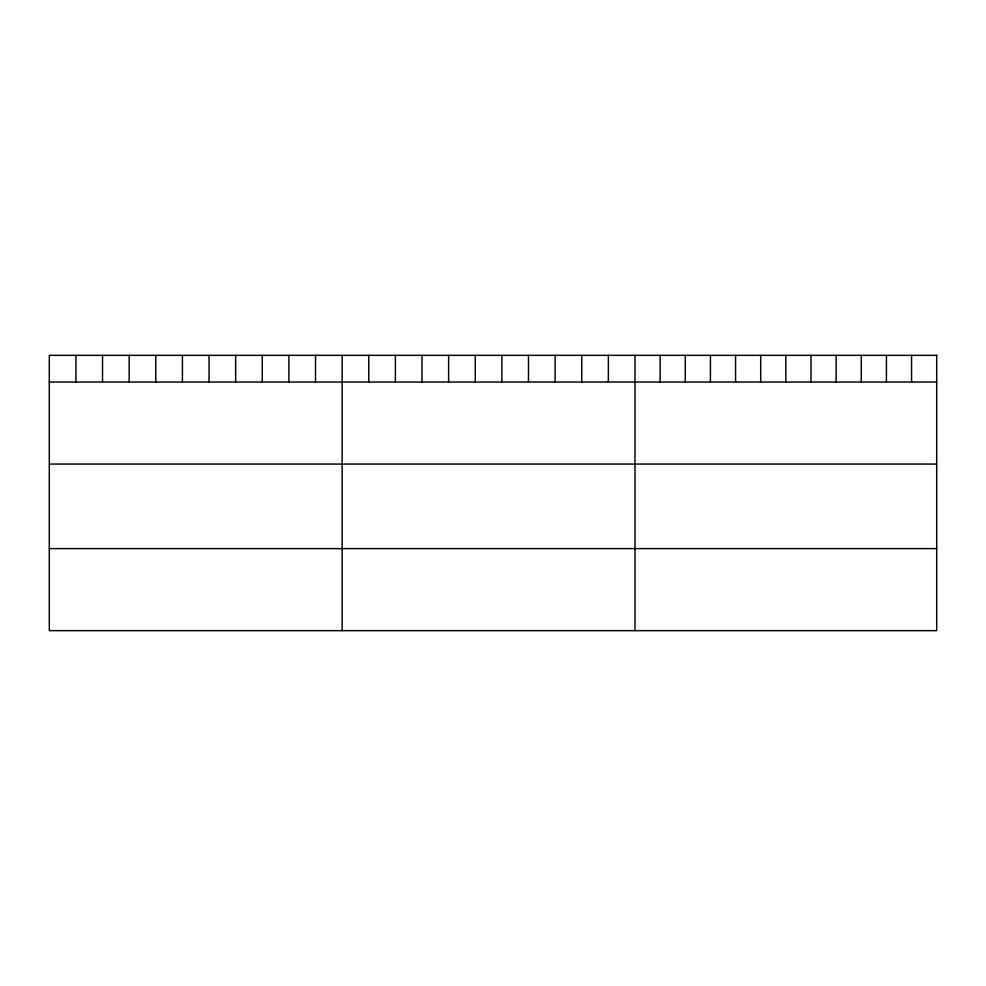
<?xml version="1.0" encoding="UTF-8"?>
<svg xmlns="http://www.w3.org/2000/svg" width="986" height="986" viewBox="0 0 986 986"><rect width="100%" height="100%" fill="white"/><g stroke="black" fill="none" stroke-linecap="round" stroke-linejoin="round"><path stroke-width="1.48" d="M49.3 382.026L936.7 382.026M49.3 464.073L936.7 464.073M49.3 548.61L936.7 548.61M911.557 355.342L911.557 382.026M886.414 355.342L886.414 382.026M861.271 355.342L861.271 382.026M836.128 355.342L836.128 382.026M810.985 355.342L810.985 382.026M785.842 355.342L785.842 382.026M760.699 355.342L760.699 382.026M735.556 355.342L735.556 382.026M710.413 355.342L710.413 382.026M685.27 355.342L685.27 382.026M660.127 355.342L660.127 382.026M634.984 355.342L634.984 630.658M608.362 355.342L608.362 382.026M581.74 355.342L581.74 382.026M555.118 355.342L555.118 382.026M528.496 355.342L528.496 382.026M501.874 355.342L501.874 382.026M475.252 355.342L475.252 382.026M448.63 355.342L448.63 382.026M422.008 355.342L422.008 382.026M395.386 355.342L395.386 382.026M368.764 355.342L368.764 382.026M342.142 355.342L342.142 630.658M315.52 355.342L315.52 382.026M288.898 355.342L288.898 382.026M262.276 355.342L262.276 382.026M235.654 355.342L235.654 382.026M209.032 355.342L209.032 382.026M182.41 355.342L182.41 382.026M155.788 355.342L155.788 382.026M129.166 355.342L129.166 382.026M102.544 355.342L102.544 382.026M75.922 355.342L75.922 382.026M936.7 355.342L49.3 355.342L49.3 630.658L936.7 630.658L936.7 355.342"/></g></svg>
